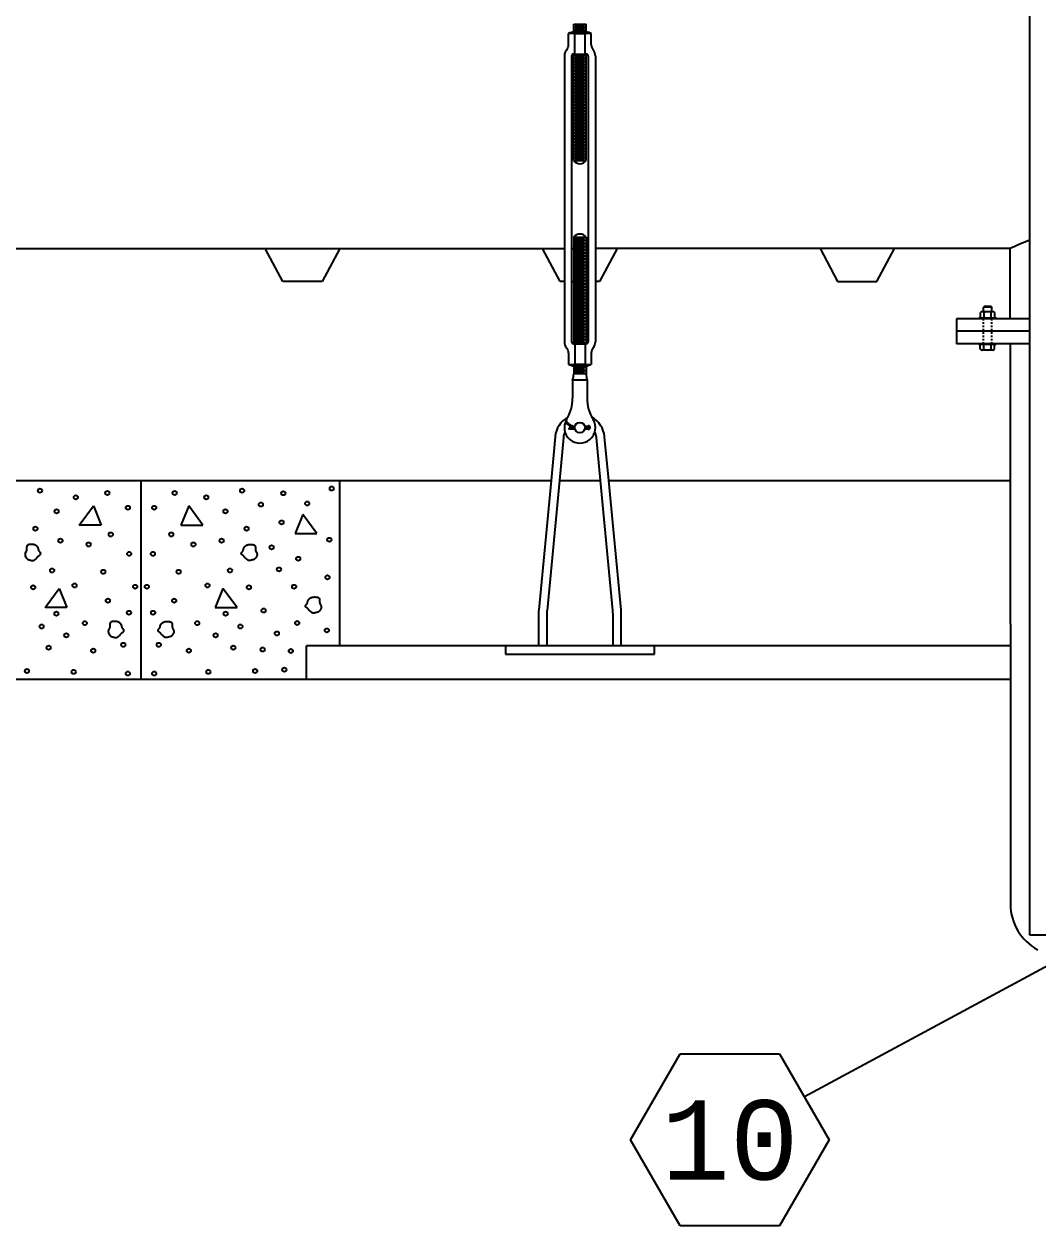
# Model space of a CAD drawing. Extents: x -13 to 326, y -96 to 129.
# Drawn here: x 163.1 to 224.4, y -92 to -19.4 of the extents above; entities that cross this region are included whole.
import ezdxf
from ezdxf.enums import TextEntityAlignment as Align

# ---------------------------------------------------------------- set-up
doc = ezdxf.new("R2010")
doc.units = 0
doc.header["$MEASUREMENT"] = 0
doc.linetypes.add('HIDDEN', pattern=[0.1875, 0.0625, -0.0625, 0.0625])
doc.layers.add('2', color=7, linetype='Continuous')
doc.styles.get("Standard").update_dxf_attribs({"font": 'monotxt.shx'})

msp = doc.modelspace()

# ---------------------------------------------------------------- linework, layer by layer
at = {"layer": '2', "color": 5, "linetype": 'Continuous'}
for p, q in [((223.871, -74.4), (223.871, 37.606)), ((196.336, -19.376), (197.086, -19.376)), ((196.336, -19.85), (196.336, -19.376)), ((196.336, -19.559), (197.086, -19.559)), ((196.43, -19.47), (196.992, -19.47)), ((197.086, -19.85), (197.086, -19.376)), ((197.398, -19.939), (196.023, -19.939)), ((196.023, -20.629), (196.023, -19.939)), ((196.336, -19.751), (197.086, -19.751)), ((197.086, -19.85), (196.336, -19.85)), ((196.336, -19.939), (197.086, -19.939)), ((196.398, -21.189), (196.398, -19.939)), ((196.43, -19.658), (196.992, -19.658)), ((197.023, -21.189), (197.023, -19.939)), ((197.398, -20.629), (197.398, -19.939)), ((195.773, -21.314), (195.773, -38.564)), ((196.211, -21.314), (196.211, -38.564)), ((196.336, -27.626), (196.336, -21.189)), ((196.336, -21.189), (197.086, -21.189)), ((196.336, -21.251), (197.086, -21.251)), ((196.336, -21.439), (197.086, -21.439)), ((196.336, -21.626), (197.086, -21.626)), ((196.43, -21.345), (196.992, -21.345)), ((196.43, -21.533), (196.992, -21.533)), ((196.43, -21.72), (196.992, -21.72)), ((197.086, -27.626), (197.086, -21.189)), ((197.211, -21.314), (197.211, -38.564)), ((197.648, -21.314), (197.648, -38.564)), ((196.336, -21.814), (197.086, -21.814)), ((196.336, -22.001), (197.086, -22.001)), ((196.336, -22.189), (197.086, -22.189)), ((196.336, -22.376), (197.086, -22.376)), ((196.43, -21.908), (196.992, -21.908)), ((196.43, -22.095), (196.992, -22.095)), ((196.43, -22.283), (196.992, -22.283)), ((196.43, -22.47), (196.992, -22.47)), ((196.336, -22.564), (197.086, -22.564)), ((196.336, -22.751), (197.086, -22.751)), ((196.336, -22.939), (197.086, -22.939)), ((196.336, -23.126), (197.086, -23.126)), ((196.43, -22.658), (196.992, -22.658)), ((196.43, -22.845), (196.992, -22.845)), ((196.43, -23.033), (196.992, -23.033)), ((196.43, -23.22), (196.992, -23.22)), ((196.336, -23.314), (197.086, -23.314)), ((196.336, -23.501), (197.086, -23.501)), ((196.336, -23.689), (197.086, -23.689)), ((196.336, -23.876), (197.086, -23.876)), ((196.43, -23.408), (196.992, -23.408)), ((196.43, -23.595), (196.992, -23.595)), ((196.43, -23.783), (196.992, -23.783)), ((196.336, -24.064), (197.086, -24.064)), ((196.336, -24.251), (197.086, -24.251)), ((196.336, -24.439), (197.086, -24.439)), ((196.336, -24.626), (197.086, -24.626)), ((196.43, -23.97), (196.992, -23.97)), ((196.43, -24.158), (196.992, -24.158)), ((196.43, -24.345), (196.992, -24.345)), ((196.43, -24.533), (196.992, -24.533)), ((196.336, -24.814), (197.086, -24.814)), ((196.336, -25.001), (197.086, -25.001)), ((196.336, -25.189), (197.086, -25.189)), ((196.336, -25.376), (197.086, -25.376)), ((196.43, -24.72), (196.992, -24.72)), ((196.43, -24.908), (196.992, -24.908)), ((196.43, -25.095), (196.992, -25.095)), ((196.43, -25.283), (196.992, -25.283)), ((196.336, -25.564), (197.086, -25.564)), ((196.336, -25.751), (197.086, -25.751)), ((196.336, -25.939), (197.086, -25.939)), ((196.336, -26.126), (197.086, -26.126)), ((196.43, -25.47), (196.992, -25.47)), ((196.43, -25.658), (196.992, -25.658)), ((196.43, -25.845), (196.992, -25.845)), ((196.43, -26.033), (196.992, -26.033)), ((196.336, -26.314), (197.086, -26.314)), ((196.336, -26.501), (197.086, -26.501)), ((196.336, -26.689), (197.086, -26.689)), ((196.43, -26.22), (196.992, -26.22)), ((196.43, -26.408), (196.992, -26.408)), ((196.43, -26.595), (196.992, -26.595)), ((196.43, -26.783), (196.992, -26.783)), ((196.336, -26.876), (197.086, -26.876)), ((196.336, -27.064), (197.086, -27.064)), ((196.336, -27.251), (197.086, -27.251)), ((196.336, -27.439), (197.086, -27.439)), ((196.43, -26.97), (196.992, -26.97)), ((196.43, -27.158), (196.992, -27.158)), ((196.43, -27.345), (196.992, -27.345)), ((196.43, -27.533), (196.992, -27.533)), ((196.336, -27.626), (197.086, -27.626)), ((196.336, -32.251), (196.336, -38.689)), ((196.336, -32.251), (197.086, -32.251)), ((196.336, -32.439), (197.086, -32.439)), ((196.336, -32.626), (197.086, -32.626)), ((196.43, -32.345), (196.992, -32.345)), ((196.43, -32.533), (196.992, -32.533)), ((197.086, -32.251), (197.086, -38.689)), ((144.648, -32.936), (195.773, -32.936)), ((178.773, -34.936), (177.711, -32.936)), ((182.211, -32.936), (181.148, -34.936)), ((195.523, -34.936), (194.461, -32.936)), ((196.211, -32.936), (196.336, -32.936)), ((196.336, -32.814), (197.086, -32.814)), ((196.336, -33.001), (197.086, -33.001)), ((196.336, -33.189), (197.086, -33.189)), ((196.336, -33.376), (197.086, -33.376)), ((196.43, -32.72), (196.992, -32.72)), ((196.43, -32.908), (196.992, -32.908)), ((196.43, -33.095), (196.992, -33.095)), ((196.43, -33.283), (196.992, -33.283)), ((197.086, -32.936), (197.211, -32.936)), ((222.68, -32.936), (197.648, -32.936)), ((198.961, -32.936), (197.898, -34.936)), ((211.211, -32.936), (212.273, -34.936)), ((214.648, -34.936), (215.711, -32.936)), ((222.68, -32.936), (222.68, -37.186)), ((196.336, -33.564), (197.086, -33.564)), ((196.336, -33.751), (197.086, -33.751)), ((196.336, -33.939), (197.086, -33.939)), ((196.43, -33.47), (196.992, -33.47)), ((196.43, -33.658), (196.992, -33.658)), ((196.43, -33.845), (196.992, -33.845)), ((196.43, -34.033), (196.992, -34.033)), ((196.336, -34.126), (197.086, -34.126)), ((196.336, -34.314), (197.086, -34.314)), ((196.336, -34.501), (197.086, -34.501)), ((196.336, -34.689), (197.086, -34.689)), ((196.43, -34.22), (196.992, -34.22)), ((196.43, -34.408), (196.992, -34.408)), ((196.43, -34.595), (196.992, -34.595)), ((196.43, -34.783), (196.992, -34.783)), ((181.148, -34.936), (178.773, -34.936)), ((195.773, -34.936), (195.523, -34.936)), ((196.336, -34.939), (196.211, -34.939)), ((196.336, -34.876), (197.086, -34.876)), ((196.336, -35.064), (197.086, -35.064)), ((196.336, -35.251), (197.086, -35.251)), ((196.336, -35.439), (197.086, -35.439)), ((196.43, -34.97), (196.992, -34.97)), ((196.43, -35.158), (196.992, -35.158)), ((196.43, -35.345), (196.992, -35.345)), ((196.43, -35.533), (196.992, -35.533)), ((197.211, -34.939), (197.086, -34.939)), ((197.898, -34.936), (197.648, -34.936)), ((212.273, -34.936), (214.648, -34.936)), ((196.336, -35.626), (197.086, -35.626)), ((196.336, -35.814), (197.086, -35.814)), ((196.336, -36.001), (197.086, -36.001)), ((196.336, -36.189), (197.086, -36.189)), ((196.43, -35.72), (196.992, -35.72)), ((196.43, -35.908), (196.992, -35.908)), ((196.43, -36.095), (196.992, -36.095)), ((196.43, -36.283), (196.992, -36.283)), ((196.336, -36.376), (197.086, -36.376)), ((196.336, -36.564), (197.086, -36.564)), ((196.336, -36.751), (197.086, -36.751)), ((196.336, -36.939), (197.086, -36.939)), ((196.43, -36.47), (196.992, -36.47)), ((196.43, -36.658), (196.992, -36.658)), ((196.43, -36.845), (196.992, -36.845)), ((220.899, -37.082), (220.899, -36.806)), ((221.654, -36.749), (221.007, -36.749)), ((221.115, -36.442), (221.083, -36.474)), ((221.578, -36.474), (221.083, -36.474)), ((221.083, -36.749), (221.083, -36.474)), ((221.546, -36.442), (221.115, -36.442)), ((221.115, -37.082), (221.115, -36.806)), ((221.546, -36.442), (221.578, -36.474)), ((221.546, -37.082), (221.546, -36.806)), ((221.578, -36.749), (221.578, -36.474)), ((221.762, -37.082), (221.762, -36.806)), ((196.336, -37.126), (197.086, -37.126)), ((196.336, -37.314), (197.086, -37.314)), ((196.336, -37.501), (197.086, -37.501)), ((196.336, -37.689), (197.086, -37.689)), ((196.43, -37.033), (196.992, -37.033)), ((196.43, -37.22), (196.992, -37.22)), ((196.43, -37.408), (196.992, -37.408)), ((196.43, -37.595), (196.992, -37.595)), ((223.871, -37.186), (219.461, -37.186)), ((219.461, -37.186), (219.461, -38.686)), ((221.86, -37.14), (220.801, -37.14)), ((220.801, -37.14), (220.801, -37.186)), ((221.86, -37.186), (220.801, -37.186)), ((221.654, -37.14), (221.007, -37.14)), ((221.627, -37.186), (221.034, -37.186)), ((221.86, -37.14), (221.86, -37.186)), ((196.336, -37.876), (197.086, -37.876)), ((196.336, -38.064), (197.086, -38.064)), ((196.336, -38.251), (197.086, -38.251)), ((196.336, -38.439), (197.086, -38.439)), ((196.43, -37.783), (196.992, -37.783)), ((196.43, -37.97), (196.992, -37.97)), ((196.43, -38.158), (196.992, -38.158)), ((196.43, -38.345), (196.992, -38.345)), ((223.871, -37.936), (219.461, -37.936)), ((196.336, -38.626), (197.086, -38.626)), ((196.336, -38.689), (197.086, -38.689)), ((196.398, -38.689), (196.398, -39.939)), ((196.43, -38.533), (196.992, -38.533)), ((197.023, -38.689), (197.023, -39.939)), ((223.871, -38.686), (219.461, -38.686)), ((221.849, -38.686), (220.791, -38.686)), ((220.791, -38.686), (220.791, -38.733)), ((221.849, -38.733), (220.791, -38.733)), ((220.889, -39.009), (220.889, -38.733)), ((221.752, -38.733), (220.889, -38.733)), ((221.644, -39.066), (220.997, -39.066)), ((221.105, -39.009), (221.105, -38.733)), ((221.536, -39.009), (221.536, -38.733)), ((221.752, -39.009), (221.752, -38.733)), ((221.849, -38.686), (221.849, -38.733)), ((222.684, -38.686), (222.711, -72.534)), ((196.023, -39.249), (196.023, -39.939)), ((197.398, -39.249), (197.398, -39.939)), ((196.023, -39.939), (197.398, -39.939)), ((197.086, -39.939), (196.336, -39.939)), ((196.336, -40.028), (196.336, -40.501)), ((196.336, -40.028), (197.086, -40.028)), ((197.086, -40.126), (196.336, -40.126)), ((197.086, -40.319), (196.336, -40.319)), ((197.086, -40.501), (196.336, -40.501)), ((196.992, -40.22), (196.43, -40.22)), ((196.992, -40.408), (196.43, -40.408)), ((197.086, -40.028), (197.086, -40.501)), ((196.273, -40.876), (196.273, -41.966)), ((197.148, -40.876), (196.273, -40.876)), ((197.148, -40.876), (197.148, -41.966)), ((195.92, -43.389), (195.866, -43.421)), ((196.4, -43.782), (196.037, -43.782)), ((196.037, -43.782), (196.037, -43.844)), ((196.412, -43.844), (196.037, -43.844)), ((197.009, -43.659), (197.218, -43.642)), ((197.218, -43.86), (197.009, -43.844)), ((197.022, -43.72), (197.223, -43.705)), ((197.223, -43.798), (197.022, -43.782)), ((195.219, -44.3), (194.968, -46.942)), ((195.717, -44.347), (195.471, -46.942)), ((197.954, -46.942), (197.708, -44.347)), ((198.456, -46.942), (198.206, -44.3)), ((145.456, -46.939), (194.967, -46.939)), ((170.212, -58.939), (170.212, -46.939)), ((182.212, -56.939), (182.212, -46.939)), ((194.968, -46.942), (194.228, -54.753)), ((195.471, -46.942), (194.726, -54.8)), ((195.471, -46.939), (197.953, -46.939)), ((198.699, -54.8), (197.954, -46.942)), ((198.454, -46.939), (222.691, -46.939)), ((199.197, -54.753), (198.456, -46.942)), ((166.482, -49.635), (167.334, -48.486)), ((167.334, -48.486), (167.804, -49.635)), ((173.09, -48.486), (172.62, -49.635)), ((173.942, -49.635), (173.09, -48.486)), ((179.981, -49), (179.511, -50.149)), ((180.833, -50.149), (179.981, -49)), ((167.804, -49.635), (166.482, -49.635)), ((172.62, -49.635), (173.942, -49.635)), ((179.511, -50.149), (180.833, -50.149)), ((164.416, -54.609), (165.268, -53.459)), ((165.268, -53.459), (165.738, -54.609)), ((175.157, -53.459), (174.686, -54.609)), ((176.008, -54.609), (175.157, -53.459)), ((165.738, -54.609), (164.416, -54.609)), ((174.686, -54.609), (176.008, -54.609)), ((194.212, -55.084), (194.212, -56.942)), ((194.712, -55.084), (194.712, -56.942)), ((198.712, -56.942), (198.712, -55.084)), ((199.212, -56.942), (199.212, -55.084)), ((222.698, -56.939), (180.212, -56.939)), ((180.212, -58.939), (180.212, -56.939)), ((192.212, -56.942), (192.212, -57.442)), ((201.212, -57.442), (201.212, -56.942)), ((192.212, -57.442), (201.212, -57.442)), ((26.212, -58.939), (222.7, -58.939)), ((239.347, -68.488), (210.267, -84.176)), ((225.191, -74.4), (223.871, -74.4)), ((199.767, -86.774), (202.767, -81.578)), ((202.767, -81.578), (208.767, -81.578)), ((208.767, -81.578), (211.767, -86.774)), ((202.767, -91.971), (199.767, -86.774)), ((211.767, -86.774), (208.767, -91.971)), ((208.767, -91.971), (202.767, -91.971))]:
    msp.add_line(p, q, dxfattribs=at)
at = {"layer": '2', "color": 5, "linetype": 'HIDDEN'}
for p, q in [((221.083, -38.686), (221.083, -37.186)), ((221.578, -38.686), (221.578, -37.186))]:
    msp.add_line(p, q, dxfattribs=at)
at = {"layer": '2', "color": 5, "linetype": 'Continuous'}
for points in [[(164.044, -51.199), (164.042, -51.182, 0.004785), (164.04, -51.164, 0.004913), (164.037, -51.147, 0.005179), (164.034, -51.131, 0.005594), (164.03, -51.115, 0.005983), (164.026, -51.099, 0.006362), (164.022, -51.084, 0.006756), (164.018, -51.069, 0.00718), (164.013, -51.054, 0.007603), (164.008, -51.04, 0.008039), (164.002, -51.026, 0.008471), (163.996, -51.013, 0.00891), (163.99, -51, 0.009333), (163.983, -50.988, 0.00975), (163.976, -50.976, 0.010138), (163.969, -50.964, 0.010509), (163.961, -50.953, 0.010826), (163.952, -50.942, 0.011103), (163.943, -50.932, 0.011341), (163.934, -50.922, 0.011564), (163.924, -50.912, 0.011551), (163.914, -50.903, 0.011336), (163.903, -50.895, 0.011036), (163.892, -50.886, 0.010634), (163.881, -50.879, 0.010268), (163.869, -50.871, 0.009897), (163.856, -50.864, 0.009544), (163.844, -50.858, 0.009179), (163.831, -50.852, 0.008841), (163.817, -50.846, 0.008503), (163.803, -50.841, 0.008191), (163.789, -50.836, 0.007883), (163.775, -50.831, 0.007603), (163.761, -50.827, 0.007329), (163.746, -50.823, 0.007081), (163.731, -50.82, 0.006841), (163.716, -50.817, 0.006626), (163.7, -50.814, 0.006419), (163.685, -50.812, 0.006236), (163.669, -50.81, 0.006061), (163.653, -50.809, 0.005907), (163.637, -50.808, 0.005763), (163.621, -50.807, 0.005637), (163.604, -50.806, 0.005521), (163.588, -50.806, 0.005421), (163.572, -50.807, 0.005329), (163.555, -50.807, 0.005258), (163.539, -50.808, 0.005201), (163.522, -50.81, 0.00514), (163.506, -50.811, 0.005062), (163.489, -50.814, 0.005083), (163.473, -50.816, 0.005221), (163.456, -50.819, 0.006031), (163.44, -50.822, 0.007829), (163.425, -50.825, 0.009649), (163.409, -50.83, 0.011932), (163.395, -50.835, 0.014416), (163.381, -50.84, 0.017553), (163.369, -50.847, 0.021223), (163.357, -50.854, 0.025951), (163.347, -50.862, 0.03001), (163.338, -50.871, 0.033019), (163.33, -50.882, 0.032883), (163.324, -50.893, 0.029027), (163.319, -50.905, 0.025269), (163.315, -50.918, 0.021469), (163.311, -50.931, 0.017986), (163.309, -50.945, 0.014521), (163.308, -50.96, 0.011672), (163.306, -50.975, 0.008962), (163.306, -50.991, 0.006754), (163.306, -51.007, 0.004559), (163.306, -51.023, 0.002745), (163.306, -51.039, 0.000833), (163.306, -51.056, -0.000805), (163.306, -51.072, -0.002637), (163.306, -51.089, -0.004312), (163.305, -51.105, -0.006297), (163.304, -51.121, -0.008122), (163.302, -51.137, -0.010228), (163.3, -51.153, -0.012587), (163.297, -51.168, -0.01574), (163.293, -51.183, -0.017251), (163.288, -51.197, -0.017002), (163.282, -51.211, -0.015078), (163.276, -51.224, -0.010869), (163.268, -51.237, -0.007364), (163.261, -51.25, -0.003739), (163.254, -51.263, -0.000502), (163.246, -51.276, 0.003172), (163.239, -51.289, 0.006628), (163.233, -51.302, 0.010722), (163.227, -51.316, 0.013226), (163.221, -51.33, 0.014832), (163.217, -51.344, 0.015088), (163.213, -51.359, 0.014292), (163.21, -51.374, 0.013883), (163.208, -51.389, 0.013764), (163.207, -51.404, 0.013686), (163.207, -51.42, 0.013657), (163.208, -51.435, 0.013745), (163.209, -51.45, 0.013963), (163.211, -51.465, 0.014224), (163.214, -51.48, 0.014554), (163.218, -51.495, 0.015101), (163.223, -51.509, 0.015976), (163.229, -51.523, 0.015668), (163.236, -51.536, 0.013866), (163.243, -51.549, 0.011842), (163.251, -51.562, 0.009091), (163.259, -51.574, 0.00656), (163.267, -51.587, 0.003629), (163.276, -51.599, 0.001959), (163.284, -51.611, 0.001108), (163.293, -51.623, 0.001572), (163.302, -51.635, 0.00347), (163.31, -51.647, 0.004668), (163.32, -51.659, 0.005443), (163.329, -51.67, 0.007694), (163.339, -51.681, 0.01221), (163.35, -51.692, 0.017137), (163.361, -51.701, 0.023974), (163.373, -51.709, 0.025959), (163.386, -51.716, 0.022284), (163.399, -51.722, 0.018818), (163.413, -51.727, 0.015063), (163.427, -51.731, 0.011683), (163.442, -51.735, 0.008014), (163.457, -51.738, 0.004976), (163.472, -51.742, 0.00181), (163.487, -51.745, -0.001224), (163.502, -51.748, -0.004947), (163.517, -51.752, -0.006053), (163.532, -51.756, -0.004853), (163.547, -51.761, -0.003013), (163.561, -51.765, -0.000016), (163.576, -51.769, 0.002521), (163.591, -51.773, 0.00528), (163.605, -51.777, 0.007878), (163.619, -51.78, 0.010941), (163.633, -51.782, 0.014094), (163.648, -51.783, 0.017981), (163.662, -51.784, 0.020233), (163.675, -51.783, 0.021055), (163.689, -51.781, 0.020457), (163.703, -51.777, 0.018422), (163.716, -51.773, 0.016727), (163.73, -51.768, 0.015121), (163.743, -51.762, 0.013622), (163.757, -51.755, 0.012038), (163.77, -51.748, 0.010686), (163.783, -51.739, 0.009342), (163.795, -51.731, 0.008202), (163.808, -51.722, 0.007044), (163.821, -51.712, 0.006083), (163.833, -51.702, 0.005098), (163.845, -51.692, 0.004237), (163.857, -51.681, 0.003276), (163.869, -51.671, 0.002582), (163.881, -51.66, 0.001962), (163.893, -51.65, 0.000895), (163.904, -51.639, -0.000947), (163.916, -51.629, 0.001004), (163.926, -51.619, 0.007533), (163.937, -51.608, 0.013881), (163.946, -51.597, 0.021241), (163.955, -51.585, 0.018761), (163.963, -51.573, 0.006753), (163.971, -51.56, -0.002565), (163.979, -51.548, -0.012008), (163.988, -51.536, -0.015872), (163.998, -51.525, -0.014536), (164.008, -51.514, -0.013302), (164.019, -51.504, -0.011978), (164.03, -51.494, -0.010661), (164.042, -51.485, -0.009179), (164.055, -51.475, -0.006686), (164.068, -51.466, -0.00297), (164.081, -51.457, 0.000284), (164.094, -51.448, 0.004153), (164.106, -51.439, 0.007845), (164.118, -51.429, 0.012498), (164.128, -51.419, 0.01805), (164.137, -51.409, 0.025988), (164.145, -51.399, 0.033213), (164.15, -51.388, 0.038945), (164.154, -51.377, 0.042043), (164.156, -51.366, 0.041098), (164.155, -51.354, 0.037039), (164.153, -51.341, 0.031405), (164.15, -51.329, 0.029902), (164.144, -51.316, 0.029417), (164.137, -51.302, 0.018987), (164.129, -51.288, 0.006842), (164.12, -51.276, 0.021033), (164.107, -51.26, 0.026686), (164.081, -51.234, 0.010564), (164.046, -51.199, 0.005181)], [(176.38, -51.199), (176.382, -51.182, -0.004785), (176.385, -51.164, -0.004913), (176.388, -51.147, -0.005179), (176.391, -51.131, -0.005594), (176.394, -51.115, -0.005983), (176.398, -51.099, -0.006362), (176.402, -51.084, -0.006756), (176.406, -51.069, -0.00718), (176.411, -51.054, -0.007603), (176.416, -51.04, -0.008039), (176.422, -51.026, -0.008471), (176.428, -51.013, -0.00891), (176.434, -51, -0.009333), (176.441, -50.988, -0.00975), (176.448, -50.976, -0.010138), (176.456, -50.964, -0.010509), (176.464, -50.953, -0.010826), (176.472, -50.942, -0.011103), (176.481, -50.932, -0.011341), (176.49, -50.922, -0.011564), (176.5, -50.912, -0.011551), (176.51, -50.903, -0.011336), (176.521, -50.895, -0.011036), (176.532, -50.886, -0.010634), (176.544, -50.879, -0.010268), (176.556, -50.871, -0.009897), (176.568, -50.864, -0.009544), (176.581, -50.858, -0.009179), (176.594, -50.852, -0.008841), (176.607, -50.846, -0.008503), (176.621, -50.841, -0.008191), (176.635, -50.836, -0.007883), (176.649, -50.831, -0.007603), (176.664, -50.827, -0.007329), (176.678, -50.823, -0.007081), (176.693, -50.82, -0.006841), (176.709, -50.817, -0.006626), (176.724, -50.814, -0.006419), (176.74, -50.812, -0.006236), (176.755, -50.81, -0.006061), (176.771, -50.809, -0.005907), (176.787, -50.808, -0.005763), (176.804, -50.807, -0.005637), (176.82, -50.806, -0.005521), (176.836, -50.806, -0.005421), (176.853, -50.807, -0.005329), (176.869, -50.807, -0.005258), (176.886, -50.808, -0.005201), (176.902, -50.81, -0.00514), (176.919, -50.811, -0.005062), (176.935, -50.814, -0.005083), (176.951, -50.816, -0.005221), (176.968, -50.819, -0.006031), (176.984, -50.822, -0.007829), (177, -50.825, -0.009649), (177.015, -50.83, -0.011932), (177.029, -50.835, -0.014416), (177.043, -50.84, -0.017553), (177.056, -50.847, -0.021223), (177.067, -50.854, -0.025951), (177.078, -50.862, -0.03001), (177.087, -50.871, -0.033019), (177.094, -50.882, -0.032883), (177.1, -50.893, -0.029027), (177.106, -50.905, -0.025269), (177.11, -50.918, -0.021469), (177.113, -50.931, -0.017986), (177.115, -50.945, -0.014521), (177.117, -50.96, -0.011672), (177.118, -50.975, -0.008962), (177.118, -50.991, -0.006754), (177.119, -51.007, -0.004559), (177.119, -51.023, -0.002745), (177.118, -51.039, -0.000833), (177.118, -51.056, 0.000805), (177.118, -51.072, 0.002637), (177.119, -51.089, 0.004312), (177.119, -51.105, 0.006297), (177.12, -51.121, 0.008122), (177.122, -51.137, 0.010228), (177.124, -51.153, 0.012587), (177.127, -51.168, 0.01574), (177.131, -51.183, 0.017251), (177.136, -51.197, 0.017002), (177.142, -51.211, 0.015078), (177.149, -51.224, 0.010869), (177.156, -51.237, 0.007364), (177.163, -51.25, 0.003739), (177.171, -51.263, 0.000502), (177.178, -51.276, -0.003172), (177.185, -51.289, -0.006628), (177.192, -51.302, -0.010722), (177.198, -51.316, -0.013226), (177.203, -51.33, -0.014832), (177.207, -51.344, -0.015088), (177.211, -51.359, -0.014292), (177.214, -51.374, -0.013883), (177.216, -51.389, -0.013764), (177.217, -51.404, -0.013686), (177.217, -51.42, -0.013657), (177.217, -51.435, -0.013745), (177.215, -51.45, -0.013963), (177.213, -51.465, -0.014224), (177.21, -51.48, -0.014554), (177.206, -51.495, -0.015101), (177.201, -51.509, -0.015976), (177.195, -51.523, -0.015668), (177.189, -51.536, -0.013866), (177.181, -51.549, -0.011842), (177.174, -51.562, -0.009091), (177.166, -51.574, -0.00656), (177.157, -51.587, -0.003629), (177.149, -51.599, -0.001959), (177.14, -51.611, -0.001108), (177.131, -51.623, -0.001572), (177.123, -51.635, -0.00347), (177.114, -51.647, -0.004668), (177.105, -51.659, -0.005443), (177.095, -51.67, -0.007694), (177.085, -51.681, -0.01221), (177.074, -51.692, -0.017137), (177.063, -51.701, -0.023974), (177.051, -51.709, -0.025959), (177.038, -51.716, -0.022284), (177.025, -51.722, -0.018818), (177.011, -51.727, -0.015063), (176.997, -51.731, -0.011683), (176.983, -51.735, -0.008014), (176.968, -51.738, -0.004976), (176.953, -51.742, -0.00181), (176.938, -51.745, 0.001224), (176.922, -51.748, 0.004947), (176.907, -51.752, 0.006053), (176.892, -51.756, 0.004853), (176.878, -51.761, 0.003013), (176.863, -51.765, 0.000016), (176.848, -51.769, -0.002521), (176.834, -51.773, -0.00528), (176.819, -51.777, -0.007878), (176.805, -51.78, -0.010941), (176.791, -51.782, -0.014094), (176.777, -51.783, -0.017981), (176.763, -51.784, -0.020233), (176.749, -51.783, -0.021055), (176.735, -51.781, -0.020457), (176.721, -51.777, -0.018422), (176.708, -51.773, -0.016727), (176.694, -51.768, -0.015121), (176.681, -51.762, -0.013622), (176.668, -51.755, -0.012038), (176.655, -51.748, -0.010686), (176.642, -51.739, -0.009342), (176.629, -51.731, -0.008202), (176.616, -51.722, -0.007044), (176.604, -51.712, -0.006083), (176.591, -51.702, -0.005098), (176.579, -51.692, -0.004237), (176.567, -51.681, -0.003276), (176.555, -51.671, -0.002582), (176.543, -51.66, -0.001962), (176.531, -51.65, -0.000895), (176.52, -51.639, 0.000947), (176.509, -51.629, -0.001004), (176.498, -51.619, -0.007533), (176.487, -51.608, -0.013881), (176.478, -51.597, -0.021241), (176.469, -51.585, -0.018761), (176.461, -51.573, -0.006753), (176.453, -51.56, 0.002565), (176.445, -51.548, 0.012008), (176.436, -51.536, 0.015872), (176.427, -51.525, 0.014536), (176.416, -51.514, 0.013302), (176.406, -51.504, 0.011978), (176.394, -51.494, 0.010661), (176.382, -51.485, 0.009179), (176.369, -51.475, 0.006686), (176.356, -51.466, 0.00297), (176.343, -51.457, -0.000284), (176.33, -51.448, -0.004153), (176.318, -51.439, -0.007845), (176.306, -51.429, -0.012498), (176.296, -51.419, -0.01805), (176.287, -51.409, -0.025988), (176.279, -51.399, -0.033213), (176.274, -51.388, -0.038945), (176.27, -51.377, -0.042043), (176.269, -51.366, -0.041098), (176.269, -51.354, -0.037039), (176.271, -51.341, -0.031405), (176.274, -51.329, -0.029902), (176.28, -51.316, -0.029417), (176.288, -51.302, -0.018987), (176.296, -51.288, -0.006842), (176.304, -51.276, -0.021033), (176.318, -51.26, -0.026686), (176.343, -51.234, -0.010564), (176.379, -51.199, -0.005181)], [(180.254, -54.374), (180.257, -54.356, -0.004785), (180.259, -54.339, -0.004913), (180.262, -54.322, -0.005179), (180.265, -54.306, -0.005594), (180.269, -54.289, -0.005983), (180.272, -54.274, -0.006362), (180.276, -54.258, -0.006756), (180.281, -54.243, -0.00718), (180.286, -54.229, -0.007603), (180.291, -54.215, -0.008039), (180.297, -54.201, -0.008471), (180.302, -54.188, -0.00891), (180.309, -54.175, -0.009333), (180.315, -54.163, -0.00975), (180.323, -54.151, -0.010138), (180.33, -54.139, -0.010509), (180.338, -54.128, -0.010826), (180.347, -54.117, -0.011103), (180.355, -54.107, -0.011341), (180.365, -54.097, -0.011564), (180.375, -54.087, -0.011551), (180.385, -54.078, -0.011336), (180.395, -54.07, -0.011036), (180.407, -54.061, -0.010634), (180.418, -54.054, -0.010268), (180.43, -54.046, -0.009897), (180.442, -54.039, -0.009544), (180.455, -54.033, -0.009179), (180.468, -54.027, -0.008841), (180.482, -54.021, -0.008503), (180.495, -54.015, -0.008191), (180.509, -54.011, -0.007883), (180.524, -54.006, -0.007603), (180.538, -54.002, -0.007329), (180.553, -53.998, -0.007081), (180.568, -53.995, -0.006841), (180.583, -53.992, -0.006626), (180.599, -53.989, -0.006419), (180.614, -53.987, -0.006236), (180.63, -53.985, -0.006061), (180.646, -53.984, -0.005907), (180.662, -53.982, -0.005763), (180.678, -53.982, -0.005637), (180.694, -53.981, -0.005521), (180.711, -53.981, -0.005421), (180.727, -53.982, -0.005329), (180.744, -53.982, -0.005258), (180.76, -53.983, -0.005201), (180.777, -53.985, -0.00514), (180.793, -53.986, -0.005062), (180.81, -53.988, -0.005083), (180.826, -53.991, -0.005221), (180.842, -53.993, -0.006031), (180.858, -53.997, -0.007829), (180.874, -54, -0.009649), (180.889, -54.005, -0.011932), (180.904, -54.009, -0.014416), (180.917, -54.015, -0.017553), (180.93, -54.021, -0.021223), (180.942, -54.029, -0.025951), (180.952, -54.037, -0.03001), (180.961, -54.046, -0.033019), (180.969, -54.057, -0.032883), (180.975, -54.068, -0.029027), (180.98, -54.08, -0.025269), (180.984, -54.093, -0.021469), (180.987, -54.106, -0.017986), (180.99, -54.12, -0.014521), (180.991, -54.135, -0.011672), (180.992, -54.15, -0.008962), (180.993, -54.166, -0.006754), (180.993, -54.182, -0.004559), (180.993, -54.198, -0.002745), (180.993, -54.214, -0.000833), (180.993, -54.231, 0.000805), (180.993, -54.247, 0.002637), (180.993, -54.264, 0.004312), (180.994, -54.28, 0.006297), (180.995, -54.296, 0.008122), (180.996, -54.312, 0.010228), (180.999, -54.328, 0.012587), (181.002, -54.343, 0.01574), (181.006, -54.358, 0.017251), (181.011, -54.372, 0.017002), (181.017, -54.385, 0.015078), (181.023, -54.399, 0.010869), (181.03, -54.412, 0.007364), (181.038, -54.425, 0.003739), (181.045, -54.438, 0.000502), (181.052, -54.45, -0.003172), (181.059, -54.464, -0.006628), (181.066, -54.477, -0.010722), (181.072, -54.49, -0.013226), (181.077, -54.505, -0.014832), (181.082, -54.519, -0.015088), (181.086, -54.534, -0.014292), (181.088, -54.549, -0.013883), (181.09, -54.564, -0.013764), (181.091, -54.579, -0.013686), (181.092, -54.595, -0.013657), (181.091, -54.61, -0.013745), (181.09, -54.625, -0.013963), (181.087, -54.64, -0.014224), (181.084, -54.655, -0.014554), (181.08, -54.67, -0.015101), (181.075, -54.684, -0.015976), (181.07, -54.698, -0.015668), (181.063, -54.711, -0.013866), (181.056, -54.724, -0.011842), (181.048, -54.737, -0.009091), (181.04, -54.749, -0.00656), (181.032, -54.762, -0.003629), (181.023, -54.774, -0.001959), (181.015, -54.786, -0.001108), (181.006, -54.798, -0.001572), (180.997, -54.81, -0.00347), (180.988, -54.822, -0.004668), (180.979, -54.834, -0.005443), (180.969, -54.845, -0.007694), (180.959, -54.856, -0.01221), (180.949, -54.867, -0.017137), (180.938, -54.876, -0.023974), (180.926, -54.884, -0.025959), (180.913, -54.891, -0.022284), (180.9, -54.897, -0.018818), (180.886, -54.902, -0.015063), (180.872, -54.906, -0.011683), (180.857, -54.91, -0.008014), (180.842, -54.913, -0.004976), (180.827, -54.916, -0.00181), (180.812, -54.92, 0.001224), (180.797, -54.923, 0.004947), (180.782, -54.927, 0.006053), (180.767, -54.931, 0.004853), (180.752, -54.935, 0.003013), (180.737, -54.94, 0.000016), (180.723, -54.944, -0.002521), (180.708, -54.948, -0.00528), (180.694, -54.952, -0.007878), (180.679, -54.955, -0.010941), (180.665, -54.957, -0.014094), (180.651, -54.958, -0.017981), (180.637, -54.958, -0.020233), (180.623, -54.958, -0.021055), (180.609, -54.955, -0.020457), (180.596, -54.952, -0.018422), (180.582, -54.948, -0.016727), (180.569, -54.943, -0.015121), (180.555, -54.937, -0.013622), (180.542, -54.93, -0.012038), (180.529, -54.922, -0.010686), (180.516, -54.914, -0.009342), (180.503, -54.906, -0.008202), (180.491, -54.896, -0.007044), (180.478, -54.887, -0.006083), (180.466, -54.877, -0.005098), (180.453, -54.867, -0.004237), (180.441, -54.856, -0.003276), (180.429, -54.846, -0.002582), (180.418, -54.835, -0.001962), (180.406, -54.825, -0.000895), (180.394, -54.814, 0.000947), (180.383, -54.804, -0.001004), (180.372, -54.794, -0.007533), (180.362, -54.783, -0.013881), (180.352, -54.772, -0.021241), (180.344, -54.76, -0.018761), (180.336, -54.747, -0.006753), (180.328, -54.735, 0.002565), (180.32, -54.723, 0.012008), (180.311, -54.711, 0.015872), (180.301, -54.7, 0.014536), (180.291, -54.689, 0.013302), (180.28, -54.679, 0.011978), (180.269, -54.669, 0.010661), (180.256, -54.66, 0.009179), (180.244, -54.65, 0.006686), (180.231, -54.641, 0.00297), (180.218, -54.632, -0.000284), (180.205, -54.623, -0.004153), (180.192, -54.613, -0.007845), (180.181, -54.604, -0.012498), (180.17, -54.594, -0.01805), (180.161, -54.584, -0.025988), (180.154, -54.574, -0.033213), (180.148, -54.563, -0.038945), (180.145, -54.552, -0.042043), (180.143, -54.541, -0.041098), (180.143, -54.529, -0.037039), (180.145, -54.516, -0.031405), (180.149, -54.504, -0.029902), (180.154, -54.49, -0.029417), (180.162, -54.477, -0.018987), (180.17, -54.463, -0.006842), (180.178, -54.451, -0.021033), (180.192, -54.435, -0.026686), (180.217, -54.409, -0.010564), (180.253, -54.374, -0.005181)], [(169.073, -55.85), (169.07, -55.833, 0.004785), (169.068, -55.815, 0.004913), (169.065, -55.798, 0.005179), (169.062, -55.782, 0.005594), (169.058, -55.766, 0.005983), (169.054, -55.75, 0.006362), (169.05, -55.735, 0.006756), (169.046, -55.72, 0.00718), (169.041, -55.705, 0.007603), (169.036, -55.691, 0.008039), (169.03, -55.677, 0.008471), (169.024, -55.664, 0.00891), (169.018, -55.651, 0.009333), (169.011, -55.639, 0.00975), (169.004, -55.627, 0.010138), (168.997, -55.615, 0.010509), (168.989, -55.604, 0.010826), (168.98, -55.593, 0.011103), (168.971, -55.583, 0.011341), (168.962, -55.573, 0.011564), (168.952, -55.563, 0.011551), (168.942, -55.554, 0.011336), (168.931, -55.546, 0.011036), (168.92, -55.537, 0.010634), (168.909, -55.53, 0.010268), (168.897, -55.522, 0.009897), (168.884, -55.515, 0.009544), (168.872, -55.509, 0.009179), (168.859, -55.503, 0.008841), (168.845, -55.497, 0.008503), (168.832, -55.492, 0.008191), (168.818, -55.487, 0.007883), (168.803, -55.482, 0.007603), (168.789, -55.478, 0.007329), (168.774, -55.474, 0.007081), (168.759, -55.471, 0.006841), (168.744, -55.468, 0.006626), (168.728, -55.465, 0.006419), (168.713, -55.463, 0.006236), (168.697, -55.461, 0.006061), (168.681, -55.46, 0.005907), (168.665, -55.459, 0.005763), (168.649, -55.458, 0.005637), (168.632, -55.457, 0.005521), (168.616, -55.457, 0.005421), (168.6, -55.458, 0.005329), (168.583, -55.458, 0.005258), (168.567, -55.459, 0.005201), (168.55, -55.461, 0.00514), (168.534, -55.462, 0.005062), (168.517, -55.465, 0.005083), (168.501, -55.467, 0.005221), (168.485, -55.47, 0.006031), (168.468, -55.473, 0.007829), (168.453, -55.476, 0.009649), (168.438, -55.481, 0.011932), (168.423, -55.486, 0.014416), (168.409, -55.491, 0.017553), (168.397, -55.498, 0.021223), (168.385, -55.505, 0.025951), (168.375, -55.513, 0.03001), (168.366, -55.522, 0.033019), (168.358, -55.533, 0.032883), (168.352, -55.544, 0.029027), (168.347, -55.556, 0.025269), (168.343, -55.569, 0.021469), (168.34, -55.582, 0.017986), (168.337, -55.596, 0.014521), (168.336, -55.611, 0.011672), (168.335, -55.626, 0.008962), (168.334, -55.642, 0.006754), (168.334, -55.658, 0.004559), (168.334, -55.674, 0.002745), (168.334, -55.69, 0.000833), (168.334, -55.707, -0.000805), (168.334, -55.723, -0.002637), (168.334, -55.74, -0.004312), (168.333, -55.756, -0.006297), (168.332, -55.772, -0.008122), (168.331, -55.788, -0.010228), (168.328, -55.804, -0.012587), (168.325, -55.819, -0.01574), (168.321, -55.834, -0.017251), (168.316, -55.848, -0.017002), (168.31, -55.862, -0.015078), (168.304, -55.875, -0.010869), (168.297, -55.888, -0.007364), (168.289, -55.901, -0.003739), (168.282, -55.914, -0.000502), (168.274, -55.927, 0.003172), (168.267, -55.94, 0.006628), (168.261, -55.953, 0.010722), (168.255, -55.967, 0.013226), (168.249, -55.981, 0.014832), (168.245, -55.995, 0.015088), (168.241, -56.01, 0.014292), (168.239, -56.025, 0.013883), (168.237, -56.04, 0.013764), (168.235, -56.055, 0.013686), (168.235, -56.071, 0.013657), (168.236, -56.086, 0.013745), (168.237, -56.101, 0.013963), (168.239, -56.116, 0.014224), (168.243, -56.131, 0.014554), (168.247, -56.146, 0.015101), (168.251, -56.16, 0.015976), (168.257, -56.174, 0.015668), (168.264, -56.187, 0.013866), (168.271, -56.2, 0.011842), (168.279, -56.213, 0.009091), (168.287, -56.225, 0.00656), (168.295, -56.238, 0.003629), (168.304, -56.25, 0.001959), (168.312, -56.262, 0.001108), (168.321, -56.274, 0.001572), (168.33, -56.286, 0.00347), (168.339, -56.298, 0.004668), (168.348, -56.31, 0.005443), (168.357, -56.321, 0.007694), (168.367, -56.332, 0.01221), (168.378, -56.343, 0.017137), (168.389, -56.352, 0.023974), (168.401, -56.36, 0.025959), (168.414, -56.367, 0.022284), (168.427, -56.373, 0.018818), (168.441, -56.378, 0.015063), (168.455, -56.382, 0.011683), (168.47, -56.386, 0.008014), (168.485, -56.389, 0.004976), (168.5, -56.393, 0.00181), (168.515, -56.396, -0.001224), (168.53, -56.399, -0.004947), (168.545, -56.403, -0.006053), (168.56, -56.407, -0.004853), (168.575, -56.412, -0.003013), (168.589, -56.416, -0.000016), (168.604, -56.42, 0.002521), (168.619, -56.424, 0.00528), (168.633, -56.428, 0.007878), (168.647, -56.431, 0.010941), (168.662, -56.433, 0.014094), (168.676, -56.434, 0.017981), (168.69, -56.435, 0.020233), (168.704, -56.434, 0.021055), (168.717, -56.432, 0.020457), (168.731, -56.428, 0.018422), (168.745, -56.424, 0.016727), (168.758, -56.419, 0.015121), (168.771, -56.413, 0.013622), (168.785, -56.406, 0.012038), (168.798, -56.399, 0.010686), (168.811, -56.39, 0.009342), (168.824, -56.382, 0.008202), (168.836, -56.373, 0.007044), (168.849, -56.363, 0.006083), (168.861, -56.353, 0.005098), (168.873, -56.343, 0.004237), (168.886, -56.332, 0.003276), (168.898, -56.322, 0.002582), (168.909, -56.311, 0.001962), (168.921, -56.301, 0.000895), (168.932, -56.29, -0.000947), (168.944, -56.28, 0.001004), (168.955, -56.27, 0.007533), (168.965, -56.259, 0.013881), (168.975, -56.248, 0.021241), (168.983, -56.236, 0.018761), (168.991, -56.224, 0.006753), (168.999, -56.211, -0.002565), (169.007, -56.199, -0.012008), (169.016, -56.187, -0.015872), (169.026, -56.176, -0.014536), (169.036, -56.165, -0.013302), (169.047, -56.155, -0.011978), (169.058, -56.145, -0.010661), (169.07, -56.136, -0.009179), (169.083, -56.126, -0.006686), (169.096, -56.117, -0.00297), (169.109, -56.108, 0.000284), (169.122, -56.099, 0.004153), (169.135, -56.09, 0.007845), (169.146, -56.08, 0.012498), (169.157, -56.07, 0.01805), (169.166, -56.06, 0.025988), (169.173, -56.05, 0.033213), (169.178, -56.039, 0.038945), (169.182, -56.028, 0.042043), (169.184, -56.017, 0.041098), (169.183, -56.005, 0.037039), (169.182, -55.992, 0.031405), (169.178, -55.98, 0.029902), (169.172, -55.967, 0.029417), (169.165, -55.953, 0.018987), (169.157, -55.939, 0.006842), (169.149, -55.927, 0.021033), (169.135, -55.911, 0.026686), (169.109, -55.885, 0.010564), (169.074, -55.85, 0.005181)], [(171.352, -55.85), (171.354, -55.833, -0.004785), (171.357, -55.815, -0.004913), (171.359, -55.798, -0.005179), (171.363, -55.782, -0.005594), (171.366, -55.766, -0.005983), (171.37, -55.75, -0.006362), (171.374, -55.735, -0.006756), (171.378, -55.72, -0.00718), (171.383, -55.705, -0.007603), (171.388, -55.691, -0.008039), (171.394, -55.677, -0.008471), (171.4, -55.664, -0.00891), (171.406, -55.651, -0.009333), (171.413, -55.639, -0.00975), (171.42, -55.627, -0.010138), (171.428, -55.615, -0.010509), (171.436, -55.604, -0.010826), (171.444, -55.593, -0.011103), (171.453, -55.583, -0.011341), (171.462, -55.573, -0.011564), (171.472, -55.563, -0.011551), (171.482, -55.554, -0.011336), (171.493, -55.546, -0.011036), (171.504, -55.537, -0.010634), (171.516, -55.53, -0.010268), (171.528, -55.522, -0.009897), (171.54, -55.515, -0.009544), (171.553, -55.509, -0.009179), (171.566, -55.503, -0.008841), (171.579, -55.497, -0.008503), (171.593, -55.492, -0.008191), (171.607, -55.487, -0.007883), (171.621, -55.482, -0.007603), (171.635, -55.478, -0.007329), (171.65, -55.474, -0.007081), (171.665, -55.471, -0.006841), (171.681, -55.468, -0.006626), (171.696, -55.465, -0.006419), (171.712, -55.463, -0.006236), (171.727, -55.461, -0.006061), (171.743, -55.46, -0.005907), (171.759, -55.459, -0.005763), (171.776, -55.458, -0.005637), (171.792, -55.457, -0.005521), (171.808, -55.457, -0.005421), (171.825, -55.458, -0.005329), (171.841, -55.458, -0.005258), (171.857, -55.459, -0.005201), (171.874, -55.461, -0.00514), (171.89, -55.462, -0.005062), (171.907, -55.465, -0.005083), (171.923, -55.467, -0.005221), (171.94, -55.47, -0.006031), (171.956, -55.473, -0.007829), (171.971, -55.476, -0.009649), (171.987, -55.481, -0.011932), (172.001, -55.486, -0.014416), (172.015, -55.491, -0.017553), (172.028, -55.498, -0.021223), (172.039, -55.505, -0.025951), (172.05, -55.513, -0.03001), (172.058, -55.522, -0.033019), (172.066, -55.533, -0.032883), (172.072, -55.544, -0.029027), (172.077, -55.556, -0.025269), (172.081, -55.569, -0.021469), (172.085, -55.582, -0.017986), (172.087, -55.596, -0.014521), (172.089, -55.611, -0.011672), (172.09, -55.626, -0.008962), (172.09, -55.642, -0.006754), (172.09, -55.658, -0.004559), (172.09, -55.674, -0.002745), (172.09, -55.69, -0.000833), (172.09, -55.707, 0.000805), (172.09, -55.723, 0.002637), (172.09, -55.74, 0.004312), (172.091, -55.756, 0.006297), (172.092, -55.772, 0.008122), (172.094, -55.788, 0.010228), (172.096, -55.804, 0.012587), (172.099, -55.819, 0.01574), (172.103, -55.834, 0.017251), (172.108, -55.848, 0.017002), (172.114, -55.862, 0.015078), (172.121, -55.875, 0.010869), (172.128, -55.888, 0.007364), (172.135, -55.901, 0.003739), (172.142, -55.914, 0.000502), (172.15, -55.927, -0.003172), (172.157, -55.94, -0.006628), (172.164, -55.953, -0.010722), (172.17, -55.967, -0.013226), (172.175, -55.981, -0.014832), (172.179, -55.995, -0.015088), (172.183, -56.01, -0.014292), (172.186, -56.025, -0.013883), (172.188, -56.04, -0.013764), (172.189, -56.055, -0.013686), (172.189, -56.071, -0.013657), (172.188, -56.086, -0.013745), (172.187, -56.101, -0.013963), (172.185, -56.116, -0.014224), (172.182, -56.131, -0.014554), (172.178, -56.146, -0.015101), (172.173, -56.16, -0.015976), (172.167, -56.174, -0.015668), (172.161, -56.187, -0.013866), (172.153, -56.2, -0.011842), (172.146, -56.213, -0.009091), (172.137, -56.225, -0.00656), (172.129, -56.238, -0.003629), (172.121, -56.25, -0.001959), (172.112, -56.262, -0.001108), (172.103, -56.274, -0.001572), (172.095, -56.286, -0.00347), (172.086, -56.298, -0.004668), (172.076, -56.31, -0.005443), (172.067, -56.321, -0.007694), (172.057, -56.332, -0.01221), (172.046, -56.343, -0.017137), (172.035, -56.352, -0.023974), (172.023, -56.36, -0.025959), (172.01, -56.367, -0.022284), (171.997, -56.373, -0.018818), (171.983, -56.378, -0.015063), (171.969, -56.382, -0.011683), (171.954, -56.386, -0.008014), (171.94, -56.389, -0.004976), (171.925, -56.393, -0.00181), (171.909, -56.396, 0.001224), (171.894, -56.399, 0.004947), (171.879, -56.403, 0.006053), (171.864, -56.407, 0.004853), (171.849, -56.412, 0.003013), (171.835, -56.416, 0.000016), (171.82, -56.42, -0.002521), (171.806, -56.424, -0.00528), (171.791, -56.428, -0.007878), (171.777, -56.431, -0.010941), (171.763, -56.433, -0.014094), (171.749, -56.434, -0.017981), (171.735, -56.435, -0.020233), (171.721, -56.434, -0.021055), (171.707, -56.432, -0.020457), (171.693, -56.428, -0.018422), (171.68, -56.424, -0.016727), (171.666, -56.419, -0.015121), (171.653, -56.413, -0.013622), (171.64, -56.406, -0.012038), (171.626, -56.399, -0.010686), (171.614, -56.39, -0.009342), (171.601, -56.382, -0.008202), (171.588, -56.373, -0.007044), (171.575, -56.363, -0.006083), (171.563, -56.353, -0.005098), (171.551, -56.343, -0.004237), (171.539, -56.332, -0.003276), (171.527, -56.322, -0.002582), (171.515, -56.311, -0.001962), (171.503, -56.301, -0.000895), (171.492, -56.29, 0.000947), (171.481, -56.28, -0.001004), (171.47, -56.27, -0.007533), (171.459, -56.259, -0.013881), (171.45, -56.248, -0.021241), (171.441, -56.236, -0.018761), (171.433, -56.224, -0.006753), (171.425, -56.211, 0.002565), (171.417, -56.199, 0.012008), (171.408, -56.187, 0.015872), (171.399, -56.176, 0.014536), (171.388, -56.165, 0.013302), (171.377, -56.155, 0.011978), (171.366, -56.145, 0.010661), (171.354, -56.136, 0.009179), (171.341, -56.126, 0.006686), (171.328, -56.117, 0.00297), (171.315, -56.108, -0.000284), (171.302, -56.099, -0.004153), (171.29, -56.09, -0.007845), (171.278, -56.08, -0.012498), (171.268, -56.07, -0.01805), (171.259, -56.06, -0.025988), (171.251, -56.05, -0.033213), (171.246, -56.039, -0.038945), (171.242, -56.028, -0.042043), (171.241, -56.017, -0.041098), (171.241, -56.005, -0.037039), (171.243, -55.992, -0.031405), (171.246, -55.98, -0.029902), (171.252, -55.967, -0.029417), (171.259, -55.953, -0.018987), (171.268, -55.939, -0.006842), (171.276, -55.927, -0.021033), (171.289, -55.911, -0.026686), (171.315, -55.885, -0.010564), (171.35, -55.85, -0.005181)]]:
    msp.add_lwpolyline(points, format="xyb", dxfattribs=at)
for centre, radius in [((196.711, -43.751), 0.312), ((164.109, -47.561), 0.125), ((166.274, -47.96), 0.125), ((168.181, -47.703), 0.125), ((172.244, -47.703), 0.125), ((174.151, -47.96), 0.125), ((176.316, -47.561), 0.125), ((178.803, -47.716), 0.125), ((181.728, -47.432), 0.125), ((169.418, -48.592), 0.125), ((171.006, -48.592), 0.125), ((177.45, -48.399), 0.125), ((180.246, -48.334), 0.125), ((165.114, -48.811), 0.125), ((175.31, -48.811), 0.125), ((178.697, -49.477), 0.125), ((163.838, -49.855), 0.125), ((168.387, -50.203), 0.125), ((172.037, -50.203), 0.125), ((176.586, -49.855), 0.125), ((165.346, -50.576), 0.125), ((167.047, -50.808), 0.125), ((173.378, -50.808), 0.125), ((175.078, -50.576), 0.125), ((181.586, -50.525), 0.125), ((169.495, -51.375), 0.125), ((170.929, -51.375), 0.125), ((178.098, -50.98), 0.125), ((164.843, -52.38), 0.125), ((175.581, -52.38), 0.125), ((178.545, -52.316), 0.125), ((179.705, -51.672), 0.125), ((167.936, -52.458), 0.125), ((172.488, -52.458), 0.125), ((181.47, -52.793), 0.125), ((163.699, -53.396), 0.125), ((166.199, -53.286), 0.125), ((169.859, -53.363), 0.125), ((170.565, -53.363), 0.125), ((174.226, -53.286), 0.125), ((176.725, -53.396), 0.125), ((179.456, -53.363), 0.125), ((168.211, -54.204), 0.125), ((172.213, -54.204), 0.125), ((165.104, -54.989), 0.125), ((169.483, -54.934), 0.125), ((170.941, -54.934), 0.125), ((175.32, -54.989), 0.125), ((177.61, -54.801), 0.125), ((164.208, -55.763), 0.125), ((166.818, -55.564), 0.125), ((173.606, -55.564), 0.125), ((176.216, -55.763), 0.125), ((179.64, -55.55), 0.125), ((181.431, -56.001), 0.125), ((165.701, -56.294), 0.125), ((174.723, -56.294), 0.125), ((178.417, -56.183), 0.125), ((164.639, -57.046), 0.125), ((167.327, -57.223), 0.125), ((169.14, -56.869), 0.125), ((171.284, -56.869), 0.125), ((173.098, -57.223), 0.125), ((175.785, -57.046), 0.125), ((177.554, -57.156), 0.125), ((179.257, -57.245), 0.125), ((163.323, -58.45), 0.125), ((166.143, -58.506), 0.125), ((169.417, -58.605), 0.125), ((171.008, -58.605), 0.125), ((174.281, -58.506), 0.125), ((177.101, -58.45), 0.125), ((178.867, -58.372), 0.125)]:
    msp.add_circle(centre, radius, dxfattribs=at)
for centre, radius, start, end in [((196.711, -21.767), 1.953, 101.06952, 110.60969), ((196.711, -21.767), 1.953, 69.39031, 78.93048), ((196.336, -21.314), 0.562, 139.88083, 180), ((195.523, -20.629), 0.5, 319.88083, 0), ((197.898, -20.629), 0.5, 180, 220.11917), ((197.086, -21.314), 0.562, 0, 40.11917), ((196.336, -21.314), 0.125, 90, 180), ((197.086, -21.314), 0.125, 0, 90), ((196.711, -27.345), 0.469, 216.8699, 323.1301), ((196.711, -32.533), 0.469, 36.8699, 143.1301), ((246.961, -87.804), 60, 112.63333, 113.87128), ((221.007, -36.879), 0.13, 33.89024, 146.10976), ((221.331, -37.182), 0.433, 60.15828, 119.84172), ((221.654, -36.879), 0.13, 33.89024, 146.10976), ((221.007, -37.01), 0.13, 213.89024, 326.10976), ((221.331, -36.706), 0.433, 240.15828, 299.84172), ((221.654, -37.01), 0.13, 213.89024, 326.10976), ((196.336, -38.564), 0.562, 180, 220.11917), ((195.523, -39.249), 0.5, 0, 40.11917), ((196.336, -38.564), 0.125, 180, 270), ((197.086, -38.564), 0.125, 270, 0), ((197.898, -39.249), 0.5, 139.88083, 180), ((197.086, -38.564), 0.562, 319.88083, 0), ((220.997, -38.936), 0.13, 213.89024, 326.10976), ((221.32, -38.633), 0.433, 240.15828, 299.84172), ((221.644, -38.936), 0.13, 213.89024, 326.10976), ((196.711, -38.111), 1.953, 249.39031, 258.93048), ((195.173, -40.5), 1.163, 341.12856, 359.9468), ((196.711, -38.111), 1.953, 281.06952, 290.60969), ((198.248, -40.5), 1.163, 180.0532, 198.87144), ((193.773, -41.966), 2.5, 328.70955, 0), ((199.648, -41.966), 2.5, 180, 211.29045), ((196.711, -44.439), 1.5, 118.76592, 174.58392), ((196.711, -43.751), 0.938, 148.70955, 31.29045), ((196.393, -43.109), 0.612, 210.55077, 270.58061), ((196.393, -43.109), 0.55, 210.55077, 271.96312), ((196.711, -44.439), 1.5, 5.41608, 61.23408), ((196.711, -44.439), 1, 154.417, 174.58392), ((197.226, -43.751), 0.109, 265.51887, 94.48113), ((197.226, -43.751), 0.0469, 265.51887, 94.48113), ((196.711, -44.439), 1, 5.41608, 25.583), ((197.712, -55.084), 3.5, 174.58392, 180), ((197.712, -55.084), 3, 174.58392, 180), ((195.712, -55.084), 3, 0, 5.41608), ((195.712, -55.084), 3.5, 0, 5.41608), ((225.841, -72.534), 3.13, 180, 241.9673)]:
    msp.add_arc(centre, radius, start, end, dxfattribs=at)

# ---------------------------------------------------------------- texts
msp.add_text('10', height=4.8, dxfattribs=at).set_placement((205.767, -86.774), align=Align.MIDDLE_CENTER)

doc.saveas('drawing.dxf')
